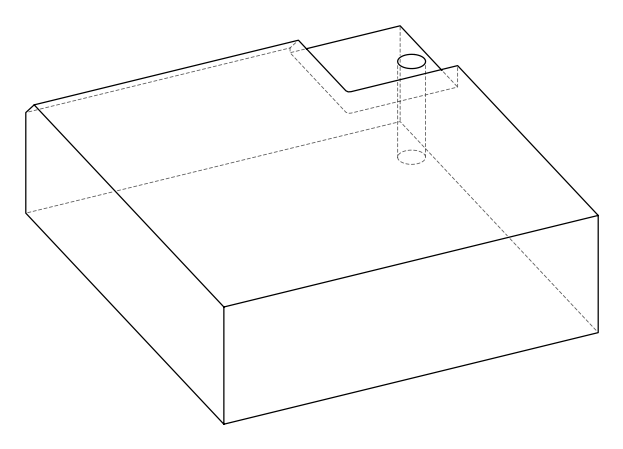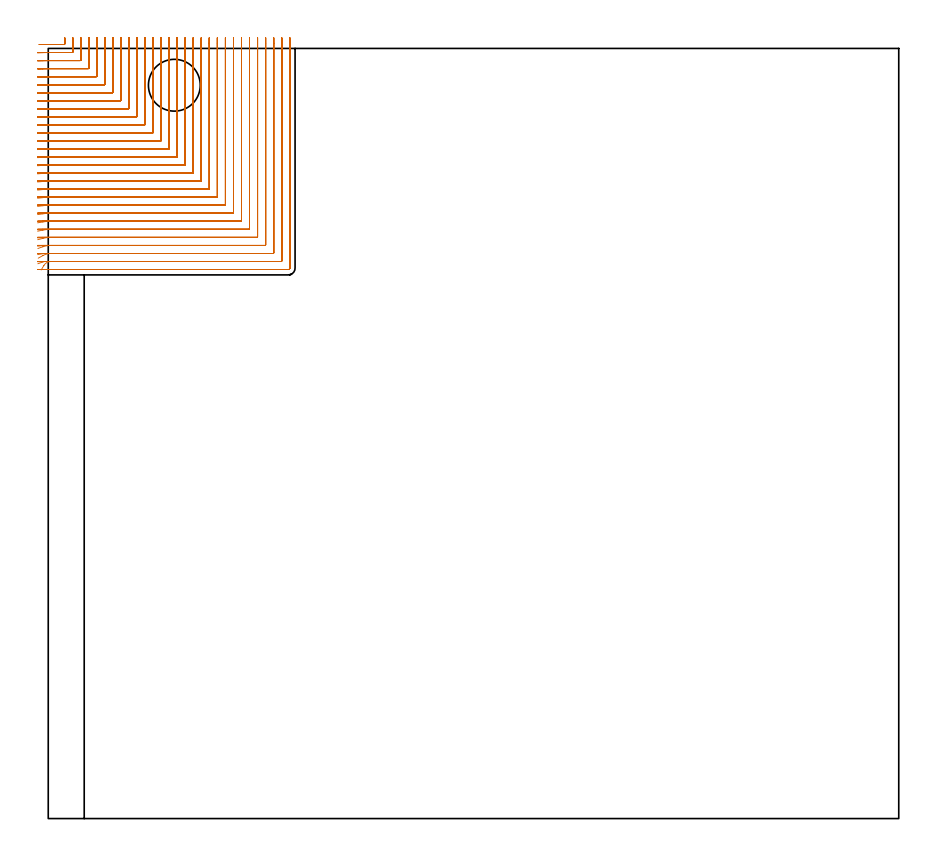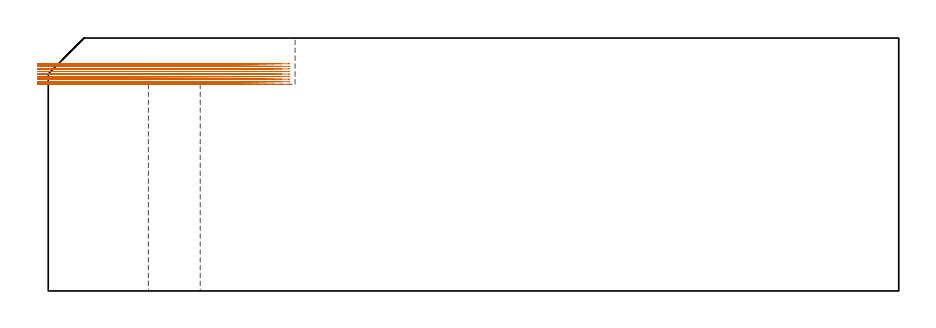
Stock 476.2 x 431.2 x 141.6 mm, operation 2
(PLAN: 3 operations, 2 tool changes, 185.3 min)
(1 AREA_MILL | FG_CHAMFER_SURFACE | UGT0205_001 | 19.69 min | 63085 mm3)
(2 MILL_CORNER_NOTCH_RECTANGULAR | CORNER_NOTCH_RECTANGULAR | NXT0201_008 | Follow Part, ap 1.5, ae 75% | 165.08 min | 452195 mm3)
(3 INDEXABLE_INSERT_DRILL_THROUGH_HOLE_FROM_SOLID | STEP1HOLE | NXT0302_029 | 0.49 min | 76341 mm3)
(TOOL UGT0205_001 | Chamfer Mill 20 x 3 x 45 deg. | D20 FL50 Z2)
(TOOL NXT0201_008 | ENDMILL 6mm [2P460-0600-NA 1630] | D6 FL26 Z6)
(TOOL NXT0302_029 | Index. Insert Drill 29mm [880-D2900L32-05] | D29 PA176 FL145 Z2)
(OP 2 MILL_CORNER_NOTCH_RECTANGULAR, part 2 of 2)
G0 Z151.6
X-5.998 Y428.71
Z127.211
G1 X-3. Y428.819
G2 X1.433 Y428.9 R121.5 F500.
G1 X13.407
G3 X13.7 Y429.193 R0.3
G1 Y434.2
Y437.2 F250.
G0 Z151.6
X-5.998 Y424.202
Z127.211
G1 X-3. Y424.316
G2 X1.433 Y424.4 R117. F500.
G1 X17.907
G3 X18.2 Y424.693 R0.3
G1 Y434.2
Y437.2 F250.
G0 Z151.6
X-5.998 Y419.694
Z127.211
G1 X-3. Y419.813
G2 X1.433 Y419.9 R112.5 F500.
G1 X22.407
G3 X22.7 Y420.193 R0.3
G1 Y434.2
Y437.2 F250.
G0 Z151.6
X-5.997 Y415.186
Z127.211
G1 X-3. Y415.309
G2 X1.433 Y415.4 R108. F500.
G1 X26.907
G3 X27.2 Y415.693 R0.3
G1 Y434.2
Y437.2 F250.
G0 Z151.6
X-5.997 Y410.677
Z127.211
G1 X-3. Y410.805
G2 X1.433 Y410.9 R103.5 F500.
G1 X31.407
G3 X31.7 Y411.193 R0.3
G1 Y434.2
Y437.2 F250.
G0 Z151.6
X-5.997 Y406.166
Z127.211
G1 X-3. Y406.301
G2 X1.433 Y406.4 R99. F500.
G1 X35.906
G3 X36.2 Y406.694 R0.3
G1 Y434.2
Y437.2 F250.
G0 Z151.6
X-5.997 Y401.655
Z127.211
G1 X-3. Y401.796
G2 X1.433 Y401.9 R94.5 F500.
G1 X40.406
G3 X40.7 Y402.194 R0.3
G1 Y434.2
Y437.2 F250.
G0 Z151.6
X-5.996 Y397.143
Z127.211
G1 X-3. Y397.291
G2 X1.433 Y397.4 R90. F500.
G1 X44.906
G3 X45.2 Y397.694 R0.3
G1 Y434.2
Y437.2 F250.
G0 Z151.6
X-5.996 Y392.629
Z127.211
G1 X-3. Y392.785
G2 X1.433 Y392.9 R85.5 F500.
G1 X49.406
G3 X49.7 Y393.194 R0.3
G1 Y434.2
Y437.2 F250.
G0 Z151.6
X-5.996 Y388.114
Z127.211
G1 X-3. Y388.279
G2 X1.433 Y388.4 R81. F500.
G1 X53.906
G3 X54.2 Y388.694 R0.3
G1 Y434.2
Y437.2 F250.
G0 Z151.6
X-5.995 Y383.598
Z127.211
G1 X-3. Y383.771
G2 X1.433 Y383.9 R76.5 F500.
G1 X58.406
G3 X58.7 Y384.194 R0.3
G1 Y434.2
Y437.2 F250.
G0 Z151.6
X-5.994 Y379.079
Z127.211
G1 X-3. Y379.263
G2 X1.433 Y379.4 R72. F500.
G1 X62.905
G3 X63.2 Y379.695 R0.3
G1 Y434.2
Y437.2 F250.
G0 Z151.6
X-5.994 Y374.557
Z127.211
G1 X-3. Y374.754
G2 X1.433 Y374.9 R67.5 F500.
G1 X67.405
G3 X67.7 Y375.195 R0.3
G1 Y434.2
Y437.2 F250.
G0 Z151.6
X-5.993 Y370.033
Z127.211
G1 X-3. Y370.244
G2 X1.433 Y370.4 R63. F500.
G1 X71.905
G3 X72.2 Y370.695 R0.3
G1 Y434.2
Y437.2 F250.
G0 Z151.6
X-5.991 Y365.504
Z127.211
G1 X-3. Y365.732
G2 X1.433 Y365.9 R58.5 F500.
G1 X76.405
G3 X76.7 Y366.195 R0.3
G1 Y434.2
Y437.2 F250.
G0 Z151.6
X-5.99 Y360.971
Z127.211
G1 X-3. Y361.218
G2 X1.433 Y361.4 R54. F500.
G1 X80.905
G3 X81.2 Y361.695 R0.3
G1 Y434.2
Y437.2 F250.
G0 Z151.6
X-5.988 Y356.432
Z127.211
G1 X-3. Y356.701
G2 X1.433 Y356.9 R49.5 F500.
G1 X85.404
G3 X85.7 Y357.196 R0.3
G1 Y434.2
Y437.2 F250.
G0 Z151.6
X-5.985 Y351.886
Z127.211
G1 X-3. Y352.181
G2 X1.433 Y352.4 R45. F500.
G1 X89.904
G3 X90.2 Y352.696 R0.3
G1 Y434.2
Y437.2 F250.
G0 Z151.6
X-5.982 Y347.328
Z127.211
G1 X-3. Y347.657
G2 X1.433 Y347.9 R40.5 F500.
G1 X94.404
G3 X94.7 Y348.196 R0.3
G1 Y434.2
Y437.2 F250.
G0 Z151.6
X-5.977 Y342.757
Z127.211
G1 X-3. Y343.126
G2 X1.433 Y343.4 R36. F500.
G1 X98.904
G3 X99.2 Y343.696 R0.3
G1 Y434.2
Y437.2 F250.
G0 Z151.6
X-5.97 Y338.164
Z127.211
G1 X-3. Y338.586
G2 X1.433 Y338.9 R31.5 F500.
G1 X103.404
G3 X103.7 Y339.196 R0.3
G1 Y434.2
Y437.2 F250.
G0 Z151.6
X-5.959 Y333.541
Z127.211
G1 X-3. Y334.034
G2 X1.433 Y334.4 R27. F500.
G1 X107.904
G3 X108.2 Y334.696 R0.3
G1 Y434.2
Y437.2 F250.
G0 Z151.6
X-5.941 Y328.868
Z127.211
G1 X-3. Y329.459
G2 X1.433 Y329.9 R22.5 F500.
G1 X112.403
G3 X112.7 Y330.197 R0.3
G1 Y434.2
Y437.2 F250.
G0 Z151.6
X-5.908 Y324.107
Z127.211
G1 X-3. Y324.846
G2 X1.433 Y325.4 R18. F500.
G1 X116.903
G3 X117.2 Y325.697 R0.3
G1 Y434.2
Y437.2 F250.
G0 Z151.6
X-5.834 Y319.166
Z127.211
G1 X-3. Y320.151
G2 X1.433 Y320.9 R13.5 F500.
G1 X121.403
G3 X121.7 Y321.197 R0.3
G1 Y434.2
Y437.2 F250.
G0 Z151.6
X-5.611 Y313.755
Z127.211
G1 X-3. Y315.232
G2 X1.433 Y316.4 R9. F500.
G1 X125.903
G3 X126.2 Y316.697 R0.3
G1 Y434.2
Y437.2 F250.
G0 Z151.6
X-3.969 Y307.147
Z127.211
G1 X-2.423 Y309.719
G2 X1.433 Y311.9 R4.5 F500.
G1 X130.403
G3 X130.7 Y312.197 R0.3
G1 Y434.2
Y437.2 F250.
G0 Z151.6
X-1.567 Y307.4
Z127.211
G1 X1.433
X134.5 F500.
G3 X135.2 Y308.1 R0.7
G1 Y434.2
Y437.2 F250.
G0 Z151.6
X-5.041 Y433.386
Z125.772
G1 X-2.041 Y433.399
G2 X-1.498 Y433.4 R126. F500.
G1 X8.908
G3 X9.2 Y433.692 R0.3
G2 X9.199 Y434.2 R126.
G1 Y437.2 F250.
G0 Z151.6
X-6. Y428.854
Z125.772
G1 X-3. Y428.891
G2 X-1.498 Y428.9 R121.5 F500.
G1 X13.407
G3 X13.7 Y429.193 R0.3
G1 Y434.2
Y437.2 F250.
G0 Z151.6
X-6. Y424.352
Z125.772
G1 X-3. Y424.39
G2 X-1.498 Y424.4 R117. F500.
G1 X17.907
G3 X18.2 Y424.693 R0.3
G1 Y434.2
Y437.2 F250.
G0 Z151.6
X-6. Y419.85
Z125.772
G1 X-3. Y419.89
G2 X-1.498 Y419.9 R112.5 F500.
G1 X22.407
G3 X22.7 Y420.193 R0.3
G1 Y434.2
Y437.2 F250.
G0 Z151.6
X-6. Y415.348
Z125.772
G1 X-3. Y415.39
G2 X-1.498 Y415.4 R108. F500.
G1 X26.907
G3 X27.2 Y415.693 R0.3
G1 Y434.2
Y437.2 F250.
G0 Z151.6
X-6. Y410.846
Z125.772
G1 X-3. Y410.889
G2 X-1.498 Y410.9 R103.5 F500.
G1 X31.407
G3 X31.7 Y411.193 R0.3
G1 Y434.2
Y437.2 F250.
G0 Z151.6
X-6. Y406.343
Z125.772
G1 X-3. Y406.389
G2 X-1.498 Y406.4 R99. F500.
G1 X35.907
G3 X36.2 Y406.693 R0.3
G1 Y434.2
Y437.2 F250.
G0 Z151.6
X-6. Y401.84
Z125.772
G1 X-3. Y401.888
G2 X-1.498 Y401.9 R94.5 F500.
G1 X40.406
G3 X40.7 Y402.194 R0.3
G1 Y434.2
Y437.2 F250.
G0 Z151.6
X-6. Y397.337
Z125.772
G1 X-3. Y397.387
G2 X-1.498 Y397.4 R90. F500.
G1 X44.906
G3 X45.2 Y397.694 R0.3
G1 Y434.2
Y437.2 F250.
G0 Z151.6
X-6. Y392.834
Z125.772
G1 X-3. Y392.887
G2 X-1.498 Y392.9 R85.5 F500.
G1 X49.406
G3 X49.7 Y393.194 R0.3
G1 Y434.2
Y437.2 F250.
G0 Z151.6
X-5.999 Y388.33
Z125.772
G1 X-3. Y388.386
G2 X-1.498 Y388.4 R81. F500.
G1 X53.906
G3 X54.2 Y388.694 R0.3
G1 Y434.2
Y437.2 F250.
G0 Z151.6
X-5.999 Y383.826
Z125.772
G1 X-3. Y383.885
G2 X-1.498 Y383.9 R76.5 F500.
G1 X58.406
G3 X58.7 Y384.194 R0.3
G1 Y434.2
Y437.2 F250.
G0 Z151.6
X-5.999 Y379.322
Z125.772
G1 X-3. Y379.384
G2 X-1.498 Y379.4 R72. F500.
G1 X62.905
G3 X63.2 Y379.695 R0.3
G1 Y434.2
Y437.2 F250.
G0 Z151.6
X-5.999 Y374.817
Z125.772
G1 X-3. Y374.883
G2 X-1.498 Y374.9 R67.5 F500.
G1 X67.405
G3 X67.7 Y375.195 R0.3
G1 Y434.2
Y437.2 F250.
G0 Z151.6
X-5.999 Y370.311
Z125.772
G1 X-3. Y370.382
G2 X-1.498 Y370.4 R63. F500.
G1 X71.905
G3 X72.2 Y370.695 R0.3
G1 Y434.2
Y437.2 F250.
G0 Z151.6
X-5.999 Y365.804
Z125.772
G1 X-3. Y365.881
G2 X-1.498 Y365.9 R58.5 F500.
G1 X76.405
G3 X76.7 Y366.195 R0.3
G1 Y434.2
Y437.2 F250.
G0 Z151.6
X-5.999 Y361.296
Z125.772
G1 X-3. Y361.379
G2 X-1.498 Y361.4 R54. F500.
G1 X80.905
G3 X81.2 Y361.695 R0.3
G1 Y434.2
Y437.2 F250.
G0 Z151.6
X-5.999 Y356.786
Z125.772
G1 X-3. Y356.877
G2 X-1.498 Y356.9 R49.5 F500.
G1 X85.404
G3 X85.7 Y357.196 R0.3
G1 Y434.2
Y437.2 F250.
G0 Z151.6
X-5.998 Y352.275
Z125.772
G1 X-3. Y352.375
G2 X-1.498 Y352.4 R45. F500.
G1 X89.904
G3 X90.2 Y352.696 R0.3
G1 Y434.2
Y437.2 F250.
G0 Z151.6
X-5.998 Y347.761
Z125.772
G1 X-3. Y347.872
G2 X-1.498 Y347.9 R40.5 F500.
G1 X94.404
G3 X94.7 Y348.196 R0.3
G1 Y434.2
Y437.2 F250.
G0 Z151.6
X-5.997 Y343.244
Z125.772
G1 X-3. Y343.369
G2 X-1.498 Y343.4 R36. F500.
G1 X98.904
G3 X99.2 Y343.696 R0.3
G1 Y434.2
Y437.2 F250.
G0 Z151.6
X-5.997 Y338.721
Z125.772
G1 X-3. Y338.864
G2 X-1.498 Y338.9 R31.5 F500.
G1 X103.404
G3 X103.7 Y339.196 R0.3
G1 Y434.2
Y437.2 F250.
G0 Z151.6
X-5.995 Y334.191
Z125.772
G1 X-3. Y334.358
G2 X-1.498 Y334.4 R27. F500.
G1 X107.904
G3 X108.2 Y334.696 R0.3
G1 Y434.2
Y437.2 F250.
G0 Z151.6
X-5.993 Y329.65
Z125.772
G1 X-3. Y329.85
G2 X-1.498 Y329.9 R22.5 F500.
G1 X112.403
G3 X112.7 Y330.197 R0.3
G1 Y434.2
Y437.2 F250.
G0 Z151.6
X-5.99 Y325.087
Z125.772
G1 X-3. Y325.337
G2 X-1.498 Y325.4 R18. F500.
G1 X116.903
G3 X117.2 Y325.697 R0.3
G1 Y434.2
Y437.2 F250.
G0 Z151.6
X-5.981 Y320.482
Z125.772
G1 X-3. Y320.816
G2 X-1.498 Y320.9 R13.5 F500.
G1 X121.403
G3 X121.7 Y321.197 R0.3
G1 Y434.2
Y437.2 F250.
G0 Z151.6
X-5.958 Y315.773
Z125.772
G1 X-3. Y316.274
G2 X-1.498 Y316.4 R9. F500.
G1 X125.903
G3 X126.2 Y316.697 R0.3
G1 Y434.2
Y437.2 F250.
G0 Z151.6
X-5.828 Y310.641
Z125.772
G1 X-3. Y311.642
G2 X-1.498 Y311.9 R4.5 F500.
G1 X130.403
G3 X130.7 Y312.197 R0.3
G1 Y434.2
Y437.2 F250.
G0 Z151.6
X-4.498 Y307.4
Z125.772
G1 X-1.498
X134.5 F500.
G3 X135.2 Y308.1 R0.7
G1 Y434.2
Y437.2 F250.
G0 Z151.6
X-5.04 Y433.4
Z124.333
G1 X-2.04
X8.908 F500.
G3 X9.2 Y433.692 R0.3
G2 X9.199 Y434.2 R126.
G1 Y437.2 F250.
G0 Z151.6
X-6. Y428.895
Z124.333
G1 X-3. Y428.9
X-2.804 F500.
X13.407
G3 X13.7 Y429.193 R0.3
G1 Y434.2
Y437.2 F250.
G0 Z151.6
X-6. Y424.395
Z124.333
G1 X-3. Y424.4
X-2.804 F500.
X17.907
G3 X18.2 Y424.693 R0.3
G1 Y434.2
Y437.2 F250.
G0 Z151.6
X-6. Y419.895
Z124.333
G1 X-3. Y419.9
X-2.804 F500.
X22.407
G3 X22.7 Y420.193 R0.3
G1 Y434.2
Y437.2 F250.
G0 Z151.6
X-6. Y415.394
Z124.333
G1 X-3. Y415.4
X-2.804 F500.
X26.907
G3 X27.2 Y415.693 R0.3
G1 Y434.2
Y437.2 F250.
G0 Z151.6
X-6. Y410.894
Z124.333
G1 X-3. Y410.9
X-2.804 F500.
X31.407
G3 X31.7 Y411.193 R0.3
G1 Y434.2
Y437.2 F250.
G0 Z151.6
X-6. Y406.394
Z124.333
G1 X-3. Y406.4
X-2.804 F500.
X35.907
G3 X36.2 Y406.693 R0.3
G1 Y434.2
Y437.2 F250.
G0 Z151.6
X-6. Y401.894
Z124.333
G1 X-3. Y401.9
X-2.804 F500.
X40.406
G3 X40.7 Y402.194 R0.3
G1 Y434.2
Y437.2 F250.
G0 Z151.6
X-6. Y397.393
Z124.333
G1 X-3. Y397.4
X-2.804 F500.
X44.906
G3 X45.2 Y397.694 R0.3
G1 Y434.2
Y437.2 F250.
G0 Z151.6
X-6. Y392.893
Z124.333
G1 X-3. Y392.9
X-2.804 F500.
X49.406
G3 X49.7 Y393.194 R0.3
G1 Y434.2
Y437.2 F250.
G0 Z151.6
X-6. Y388.393
Z124.333
G1 X-3. Y388.4
X-2.804 F500.
X53.906
G3 X54.2 Y388.694 R0.3
G1 Y434.2
Y437.2 F250.
G0 Z151.6
X-6. Y383.892
Z124.333
G1 X-3. Y383.9
X-2.804 F500.
X58.406
G3 X58.7 Y384.194 R0.3
G1 Y434.2
Y437.2 F250.
G0 Z151.6
X-6. Y379.392
Z124.333
G1 X-3. Y379.4
X-2.804 F500.
X62.905
G3 X63.2 Y379.695 R0.3
G1 Y434.2
Y437.2 F250.
G0 Z151.6
X-6. Y374.891
Z124.333
G1 X-3. Y374.9
X-2.804 F500.
X67.405
G3 X67.7 Y375.195 R0.3
G1 Y434.2
Y437.2 F250.
G0 Z151.6
X-6. Y370.39
Z124.333
G1 X-3. Y370.4
X-2.804 F500.
X71.905
G3 X72.2 Y370.695 R0.3
G1 Y434.2
Y437.2 F250.
G0 Z151.6
X-6. Y365.89
Z124.333
G1 X-3. Y365.9
X-2.804 F500.
X76.405
G3 X76.7 Y366.195 R0.3
G1 Y434.2
Y437.2 F250.
G0 Z151.6
X-6. Y361.389
Z124.333
G1 X-3. Y361.4
X-2.804 F500.
X80.905
G3 X81.2 Y361.695 R0.3
G1 Y434.2
Y437.2 F250.
G0 Z151.6
X-6. Y356.888
Z124.333
G1 X-3. Y356.9
X-2.804 F500.
X85.405
G3 X85.7 Y357.196 R0.3
G1 Y434.2
Y437.2 F250.
G0 Z151.6
X-6. Y352.387
Z124.333
G1 X-3. Y352.4
X-2.804 F500.
X89.904
G3 X90.2 Y352.696 R0.3
G1 Y434.2
Y437.2 F250.
G0 Z151.6
X-6. Y347.885
Z124.333
G1 X-3. Y347.9
X-2.804 F500.
X94.404
G3 X94.7 Y348.196 R0.3
G1 Y434.2
Y437.2 F250.
G0 Z151.6
X-6. Y343.383
Z124.333
G1 X-3. Y343.399
X-2.804 Y343.4 F500.
X98.904
G3 X99.2 Y343.696 R0.3
G1 Y434.2
Y437.2 F250.
G0 Z151.6
X-6. Y338.881
Z124.333
G1 X-3. Y338.899
X-2.804 Y338.9 F500.
X103.404
G3 X103.7 Y339.196 R0.3
G1 Y434.2
Y437.2 F250.
G0 Z151.6
X-6. Y334.378
Z124.333
G1 X-3. Y334.399
X-2.804 Y334.4 F500.
X107.904
G3 X108.2 Y334.696 R0.3
G1 Y434.2
Y437.2 F250.
G0 Z151.6
X-6. Y329.873
Z124.333
G1 X-3. Y329.899
X-2.804 Y329.9 F500.
X112.403
G3 X112.7 Y330.197 R0.3
G1 Y434.2
Y437.2 F250.
G0 Z151.6
X-6. Y325.366
Z124.333
G1 X-3. Y325.399
X-2.804 Y325.4 F500.
X116.903
G3 X117.2 Y325.697 R0.3
G1 Y434.2
Y437.2 F250.
G0 Z151.6
X-6. Y320.855
Z124.333
G1 X-3. Y320.899
X-2.804 Y320.9 F500.
X121.403
G3 X121.7 Y321.197 R0.3
G1 Y434.2
Y437.2 F250.
G0 Z151.6
X-5.999 Y316.333
Z124.333
G1 X-3. Y316.398
X-2.804 Y316.4 F500.
X125.903
G3 X126.2 Y316.697 R0.3
G1 Y434.2
Y437.2 F250.
G0 Z151.6
X-5.997 Y311.765
Z124.333
G1 X-3. Y311.896
X-2.804 Y311.9 F500.
X130.403
G3 X130.7 Y312.197 R0.3
G1 Y434.2
Y437.2 F250.
G0 Z151.6
X-5.804 Y307.4
Z124.333
G1 X-2.804
X134.5 F500.
G3 X135.2 Y308.1 R0.7
G1 Y434.2
Y437.2 F250.
G0 Z151.6
X-5.04 Y433.4
Z122.894
G1 X-2.04
X8.908 F500.
G3 X9.2 Y433.692 R0.3
G2 X9.199 Y434.2 R126.
G1 Y437.2 F250.
G0 Z151.6
X-6. Y428.9
Z122.894
G1 X-3.
X13.408 F500.
G3 X13.7 Y429.193 R0.3
G1 Y434.2
Y437.2 F250.
G0 Z151.6
X-6. Y424.4
Z122.894
G1 X-3.
X17.907 F500.
G3 X18.2 Y424.693 R0.3
G1 Y434.2
Y437.2 F250.
G0 Z151.6
X-6. Y419.9
Z122.894
G1 X-3.
X22.407 F500.
G3 X22.7 Y420.193 R0.3
G1 Y434.2
Y437.2 F250.
G0 Z151.6
X-6. Y415.4
Z122.894
G1 X-3.
X26.907 F500.
G3 X27.2 Y415.693 R0.3
G1 Y434.2
Y437.2 F250.
G0 Z151.6
X-6. Y410.9
Z122.894
G1 X-3.
X31.407 F500.
G3 X31.7 Y411.193 R0.3
G1 Y434.2
Y437.2 F250.
G0 Z151.6
X-6. Y406.4
Z122.894
G1 X-3.
X35.907 F500.
G3 X36.2 Y406.693 R0.3
G1 Y434.2
Y437.2 F250.
G0 Z151.6
X-6. Y401.9
Z122.894
G1 X-3.
X40.406 F500.
G3 X40.7 Y402.194 R0.3
G1 Y434.2
Y437.2 F250.
G0 Z151.6
X-6. Y397.4
Z122.894
G1 X-3.
X44.906 F500.
G3 X45.2 Y397.694 R0.3
G1 Y434.2
Y437.2 F250.
G0 Z151.6
X-6. Y392.9
Z122.894
G1 X-3.
X49.406 F500.
G3 X49.7 Y393.194 R0.3
G1 Y434.2
Y437.2 F250.
G0 Z151.6
X-6. Y388.4
Z122.894
G1 X-3.
X53.906 F500.
G3 X54.2 Y388.694 R0.3
G1 Y434.2
Y437.2 F250.
G0 Z151.6
X-6. Y383.9
Z122.894
G1 X-3.
X58.406 F500.
G3 X58.7 Y384.194 R0.3
G1 Y434.2
Y437.2 F250.
G0 Z151.6
X-6. Y379.4
Z122.894
G1 X-3.
X62.905 F500.
G3 X63.2 Y379.695 R0.3
G1 Y434.2
Y437.2 F250.
G0 Z151.6
X-6. Y374.9
Z122.894
G1 X-3.
X67.405 F500.
G3 X67.7 Y375.195 R0.3
G1 Y434.2
Y437.2 F250.
G0 Z151.6
X-6. Y370.4
Z122.894
G1 X-3.
X71.905 F500.
G3 X72.2 Y370.695 R0.3
G1 Y434.2
Y437.2 F250.
G0 Z151.6
X-6. Y365.9
Z122.894
G1 X-3.
X76.405 F500.
G3 X76.7 Y366.195 R0.3
G1 Y434.2
Y437.2 F250.
G0 Z151.6
X-6. Y361.4
Z122.894
G1 X-3.
X80.905 F500.
G3 X81.2 Y361.695 R0.3
G1 Y434.2
Y437.2 F250.
G0 Z151.6
X-6. Y356.9
Z122.894
G1 X-3.
X85.404 F500.
G3 X85.7 Y357.195 R0.3
G1 Y434.2
Y437.2 F250.
G0 Z151.6
X-6. Y352.4
Z122.894
G1 X-3.
X89.904 F500.
G3 X90.2 Y352.696 R0.3
G1 Y434.2
Y437.2 F250.
G0 Z151.6
X-6. Y347.9
Z122.894
G1 X-3.
X94.404 F500.
G3 X94.7 Y348.196 R0.3
G1 Y434.2
Y437.2 F250.
G0 Z151.6
X-6. Y343.4
Z122.894
G1 X-3.
X98.904 F500.
G3 X99.2 Y343.696 R0.3
G1 Y434.2
Y437.2 F250.
G0 Z151.6
X-6. Y338.9
Z122.894
G1 X-3.
X103.404 F500.
G3 X103.7 Y339.196 R0.3
G1 Y434.2
Y437.2 F250.
G0 Z151.6
X-6. Y334.4
Z122.894
G1 X-3.
X107.904 F500.
G3 X108.2 Y334.696 R0.3
G1 Y434.2
Y437.2 F250.
G0 Z151.6
X-6. Y329.9
Z122.894
G1 X-3.
X112.403 F500.
G3 X112.7 Y330.197 R0.3
G1 Y434.2
Y437.2 F250.
G0 Z151.6
X-6. Y325.4
Z122.894
G1 X-3.
X116.903 F500.
G3 X117.2 Y325.697 R0.3
G1 Y434.2
Y437.2 F250.
G0 Z151.6
X-6. Y320.9
Z122.894
G1 X-3.
X121.403 F500.
G3 X121.7 Y321.197 R0.3
G1 Y434.2
Y437.2 F250.
G0 Z151.6
X-6. Y316.4
Z122.894
G1 X-3.
X125.903 F500.
G3 X126.2 Y316.697 R0.3
G1 Y434.2
Y437.2 F250.
G0 Z151.6
X-6. Y311.9
Z122.894
G1 X-3.
X130.403 F500.
G3 X130.7 Y312.197 R0.3
G1 Y434.2
Y437.2 F250.
G0 Z151.6
X-6. Y307.4
Z122.894
G1 X-3.
X134.5 F500.
G3 X135.2 Y308.1 R0.7
G1 Y434.2
Y437.2 F250.
G0 Z151.6
X-5.04 Y433.4
Z121.456
G1 X-2.04
X8.908 F500.
G3 X9.2 Y433.692 R0.3
G2 X9.199 Y434.2 R126.
G1 Y437.2 F250.
G0 Z151.6
X-6. Y428.9
Z121.456
G1 X-3.
X13.407 F500.
G3 X13.7 Y429.193 R0.3
G1 Y434.2
Y437.2 F250.
G0 Z151.6
X-6. Y424.4
Z121.456
G1 X-3.
X17.907 F500.
G3 X18.2 Y424.693 R0.3
G1 Y434.2
Y437.2 F250.
G0 Z151.6
X-6. Y419.9
Z121.456
G1 X-3.
X22.407 F500.
G3 X22.7 Y420.193 R0.3
G1 Y434.2
Y437.2 F250.
G0 Z151.6
X-6. Y415.4
Z121.456
G1 X-3.
X26.907 F500.
G3 X27.2 Y415.693 R0.3
G1 Y434.2
Y437.2 F250.
G0 Z151.6
X-6. Y410.9
Z121.456
G1 X-3.
X31.407 F500.
G3 X31.7 Y411.193 R0.3
G1 Y434.2
Y437.2 F250.
G0 Z151.6
X-6. Y406.4
Z121.456
G1 X-3.
X35.907 F500.
G3 X36.2 Y406.693 R0.3
G1 Y434.2
Y437.2 F250.
G0 Z151.6
X-6. Y401.9
Z121.456
G1 X-3.
X40.406 F500.
G3 X40.7 Y402.194 R0.3
G1 Y434.2
Y437.2 F250.
G0 Z151.6
X-6. Y397.4
Z121.456
G1 X-3.
X44.906 F500.
G3 X45.2 Y397.694 R0.3
G1 Y434.2
Y437.2 F250.
G0 Z151.6
X-6. Y392.9
Z121.456
G1 X-3.
X49.406 F500.
G3 X49.7 Y393.194 R0.3
G1 Y434.2
Y437.2 F250.
G0 Z151.6
X-6. Y388.4
Z121.456
G1 X-3.
X53.906 F500.
G3 X54.2 Y388.694 R0.3
G1 Y434.2
Y437.2 F250.
G0 Z151.6
X-6. Y383.9
Z121.456
G1 X-3.
X58.406 F500.
G3 X58.7 Y384.194 R0.3
G1 Y434.2
Y437.2 F250.
G0 Z151.6
X-6. Y379.4
Z121.456
G1 X-3.
X62.905 F500.
G3 X63.2 Y379.695 R0.3
G1 Y434.2
Y437.2 F250.
G0 Z151.6
X-6. Y374.9
Z121.456
G1 X-3.
X67.405 F500.
G3 X67.7 Y375.195 R0.3
G1 Y434.2
Y437.2 F250.
G0 Z151.6
X-6. Y370.4
Z121.456
G1 X-3.
X71.905 F500.
G3 X72.2 Y370.695 R0.3
G1 Y434.2
Y437.2 F250.
G0 Z151.6
X-6. Y365.9
Z121.456
G1 X-3.
X76.405 F500.
G3 X76.7 Y366.195 R0.3
G1 Y434.2
Y437.2 F250.
G0 Z151.6
X-6. Y361.4
Z121.456
G1 X-3.
X80.905 F500.
G3 X81.2 Y361.695 R0.3
G1 Y434.2
Y437.2 F250.
G0 Z151.6
X-6. Y356.9
Z121.456
G1 X-3.
X85.404 F500.
G3 X85.7 Y357.196 R0.3
G1 Y434.2
Y437.2 F250.
G0 Z151.6
X-6. Y352.4
Z121.456
G1 X-3.
X89.904 F500.
G3 X90.2 Y352.696 R0.3
G1 Y434.2
Y437.2 F250.
G0 Z151.6
X-6. Y347.9
Z121.456
G1 X-3.
X94.404 F500.
G3 X94.7 Y348.196 R0.3
G1 Y434.2
Y437.2 F250.
G0 Z151.6
X-6. Y343.4
Z121.456
G1 X-3.
X98.904 F500.
G3 X99.2 Y343.696 R0.3
G1 Y434.2
Y437.2 F250.
G0 Z151.6
X-6. Y338.9
Z121.456
G1 X-3.
X103.404 F500.
G3 X103.7 Y339.196 R0.3
G1 Y434.2
Y437.2 F250.
G0 Z151.6
X-6. Y334.4
Z121.456
G1 X-3.
X107.904 F500.
G3 X108.2 Y334.696 R0.3
G1 Y434.2
Y437.2 F250.
G0 Z151.6
X-6. Y329.9
Z121.456
G1 X-3.
X112.403 F500.
G3 X112.7 Y330.197 R0.3
G1 Y434.2
Y437.2 F250.
G0 Z151.6
X-6. Y325.4
Z121.456
G1 X-3.
X116.903 F500.
G3 X117.2 Y325.697 R0.3
G1 Y434.2
Y437.2 F250.
G0 Z151.6
X-6. Y320.9
Z121.456
G1 X-3.
X121.403 F500.
G3 X121.7 Y321.197 R0.3
G1 Y434.2
Y437.2 F250.
G0 Z151.6
X-6. Y316.4
Z121.456
G1 X-3.
X125.903 F500.
G3 X126.2 Y316.697 R0.3
G1 Y434.2
Y437.2 F250.
G0 Z151.6
X-6. Y311.9
Z121.456
G1 X-3.
X130.403 F500.
G3 X130.7 Y312.197 R0.3
G1 Y434.2
Y437.2 F250.
G0 Z151.6
X-6. Y307.4
Z121.456
G1 X-3.
X134.5 F500.
G3 X135.2 Y308.1 R0.7
G1 Y434.2
Y437.2 F250.
G0 Z151.6
X-5.04 Y433.4
Z120.017
G1 X-2.04
X8.908 F500.
G3 X9.2 Y433.692 R0.3
G2 X9.199 Y434.2 R126.
G1 Y437.2 F250.
G0 Z151.6
X-6. Y428.9
Z120.017
G1 X-3.
X13.407 F500.
G3 X13.7 Y429.193 R0.3
G1 Y434.2
Y437.2 F250.
G0 Z151.6
X-6. Y424.4
Z120.017
G1 X-3.
X17.907 F500.
G3 X18.2 Y424.693 R0.3
G1 Y434.2
Y437.2 F250.
G0 Z151.6
X-6. Y419.9
Z120.017
G1 X-3.
X22.407 F500.
G3 X22.7 Y420.193 R0.3
G1 Y434.2
Y437.2 F250.
G0 Z151.6
X-6. Y415.4
Z120.017
G1 X-3.
X26.907 F500.
G3 X27.2 Y415.693 R0.3
G1 Y434.2
Y437.2 F250.
G0 Z151.6
X-6. Y410.9
Z120.017
G1 X-3.
X31.407 F500.
G3 X31.7 Y411.193 R0.3
G1 Y434.2
Y437.2 F250.
G0 Z151.6
X-6. Y406.4
Z120.017
G1 X-3.
X35.907 F500.
G3 X36.2 Y406.693 R0.3
G1 Y434.2
Y437.2 F250.
G0 Z151.6
X-6. Y401.9
Z120.017
G1 X-3.
X40.406 F500.
G3 X40.7 Y402.194 R0.3
G1 Y434.2
Y437.2 F250.
G0 Z151.6
X-6. Y397.4
Z120.017
G1 X-3.
X44.906 F500.
G3 X45.2 Y397.694 R0.3
G1 Y434.2
Y437.2 F250.
G0 Z151.6
X-6. Y392.9
Z120.017
G1 X-3.
X49.406 F500.
G3 X49.7 Y393.194 R0.3
G1 Y434.2
Y437.2 F250.
G0 Z151.6
X-6. Y388.4
Z120.017
G1 X-3.
X53.906 F500.
G3 X54.2 Y388.694 R0.3
G1 Y434.2
Y437.2 F250.
G0 Z151.6
X-6. Y383.9
Z120.017
G1 X-3.
X58.406 F500.
G3 X58.7 Y384.194 R0.3
G1 Y434.2
Y437.2 F250.
G0 Z151.6
X-6. Y379.4
Z120.017
G1 X-3.
X62.905 F500.
G3 X63.2 Y379.695 R0.3
G1 Y434.2
Y437.2 F250.
G0 Z151.6
X-6. Y374.9
Z120.017
G1 X-3.
X67.405 F500.
G3 X67.7 Y375.195 R0.3
G1 Y434.2
Y437.2 F250.
G0 Z151.6
X-6. Y370.4
Z120.017
G1 X-3.
X71.905 F500.
G3 X72.2 Y370.695 R0.3
G1 Y434.2
Y437.2 F250.
G0 Z151.6
X-6. Y365.9
Z120.017
G1 X-3.
X76.405 F500.
G3 X76.7 Y366.195 R0.3
G1 Y434.2
Y437.2 F250.
G0 Z151.6
X-6. Y361.4
Z120.017
G1 X-3.
X80.905 F500.
G3 X81.2 Y361.695 R0.3
G1 Y434.2
Y437.2 F250.
G0 Z151.6
X-6. Y356.9
Z120.017
G1 X-3.
X85.404 F500.
G3 X85.7 Y357.196 R0.3
G1 Y434.2
Y437.2 F250.
G0 Z151.6
X-6. Y352.4
Z120.017
G1 X-3.
X89.904 F500.
G3 X90.2 Y352.696 R0.3
G1 Y434.2
Y437.2 F250.
G0 Z151.6
X-6. Y347.9
Z120.017
G1 X-3.
X94.404 F500.
G3 X94.7 Y348.196 R0.3
G1 Y434.2
Y437.2 F250.
G0 Z151.6
X-6. Y343.4
Z120.017
G1 X-3.
X98.904 F500.
G3 X99.2 Y343.696 R0.3
G1 Y434.2
Y437.2 F250.
G0 Z151.6
X-6. Y338.9
Z120.017
G1 X-3.
X103.404 F500.
G3 X103.7 Y339.196 R0.3
G1 Y434.2
Y437.2 F250.
G0 Z151.6
X-6. Y334.4
Z120.017
G1 X-3.
X107.904 F500.
G3 X108.2 Y334.696 R0.3
G1 Y434.2
Y437.2 F250.
G0 Z151.6
X-6. Y329.9
Z120.017
G1 X-3.
X112.403 F500.
G3 X112.7 Y330.197 R0.3
G1 Y434.2
Y437.2 F250.
G0 Z151.6
X-6. Y325.4
Z120.017
G1 X-3.
X116.903 F500.
G3 X117.2 Y325.697 R0.3
G1 Y434.2
Y437.2 F250.
G0 Z151.6
X-6. Y320.9
Z120.017
G1 X-3.
X121.403 F500.
G3 X121.7 Y321.197 R0.3
G1 Y434.2
Y437.2 F250.
G0 Z151.6
X-6. Y316.4
Z120.017
G1 X-3.
X125.903 F500.
G3 X126.2 Y316.697 R0.3
G1 Y434.2
Y437.2 F250.
G0 Z151.6
X-6. Y311.9
Z120.017
G1 X-3.
X130.403 F500.
G3 X130.7 Y312.197 R0.3
G1 Y434.2
Y437.2 F250.
G0 Z151.6
X-6. Y307.4
Z120.017
G1 X-3.
X134.5 F500.
G3 X135.2 Y308.1 R0.7
G1 Y434.2
Y437.2 F250.
G0 Z151.6
X-5.04 Y433.4
Z118.578
G1 X-2.04
X8.908 F500.
G3 X9.2 Y433.692 R0.3
G2 X9.199 Y434.2 R126.
G1 Y437.2 F250.
G0 Z151.6
X-6. Y428.9
Z118.578
G1 X-3.
X13.407 F500.
G3 X13.7 Y429.193 R0.3
G1 Y434.2
Y437.2 F250.
G0 Z151.6
X-6. Y424.4
Z118.578
G1 X-3.
X17.907 F500.
G3 X18.2 Y424.693 R0.3
G1 Y434.2
Y437.2 F250.
G0 Z151.6
X-6. Y419.9
Z118.578
G1 X-3.
X22.407 F500.
G3 X22.7 Y420.193 R0.3
G1 Y434.2
Y437.2 F250.
G0 Z151.6
X-6. Y415.4
Z118.578
G1 X-3.
X26.907 F500.
G3 X27.2 Y415.693 R0.3
G1 Y434.2
Y437.2 F250.
G0 Z151.6
X-6. Y410.9
Z118.578
G1 X-3.
X31.407 F500.
G3 X31.7 Y411.193 R0.3
G1 Y434.2
Y437.2 F250.
G0 Z151.6
X-6. Y406.4
Z118.578
G1 X-3.
X35.907 F500.
G3 X36.2 Y406.693 R0.3
G1 Y434.2
Y437.2 F250.
G0 Z151.6
X-6. Y401.9
Z118.578
G1 X-3.
X40.406 F500.
G3 X40.7 Y402.194 R0.3
G1 Y434.2
Y437.2 F250.
G0 Z151.6
X-6. Y397.4
Z118.578
G1 X-3.
X44.906 F500.
G3 X45.2 Y397.694 R0.3
G1 Y434.2
Y437.2 F250.
G0 Z151.6
X-6. Y392.9
Z118.578
G1 X-3.
X49.406 F500.
G3 X49.7 Y393.194 R0.3
G1 Y434.2
Y437.2 F250.
G0 Z151.6
X-6. Y388.4
Z118.578
G1 X-3.
X53.906 F500.
G3 X54.2 Y388.694 R0.3
G1 Y434.2
Y437.2 F250.
G0 Z151.6
X-6. Y383.9
Z118.578
G1 X-3.
X58.406 F500.
G3 X58.7 Y384.194 R0.3
G1 Y434.2
Y437.2 F250.
G0 Z151.6
X-6. Y379.4
Z118.578
G1 X-3.
X62.905 F500.
G3 X63.2 Y379.695 R0.3
G1 Y434.2
Y437.2 F250.
G0 Z151.6
X-6. Y374.9
Z118.578
G1 X-3.
X67.405 F500.
G3 X67.7 Y375.195 R0.3
G1 Y434.2
Y437.2 F250.
G0 Z151.6
X-6. Y370.4
Z118.578
G1 X-3.
X71.905 F500.
G3 X72.2 Y370.695 R0.3
G1 Y434.2
Y437.2 F250.
G0 Z151.6
X-6. Y365.9
Z118.578
G1 X-3.
X76.405 F500.
G3 X76.7 Y366.195 R0.3
G1 Y434.2
Y437.2 F250.
G0 Z151.6
X-6. Y361.4
Z118.578
G1 X-3.
X80.905 F500.
G3 X81.2 Y361.695 R0.3
G1 Y434.2
Y437.2 F250.
G0 Z151.6
X-6. Y356.9
Z118.578
G1 X-3.
X85.404 F500.
G3 X85.7 Y357.196 R0.3
G1 Y434.2
Y437.2 F250.
G0 Z151.6
X-6. Y352.4
Z118.578
G1 X-3.
X89.904 F500.
G3 X90.2 Y352.696 R0.3
G1 Y434.2
Y437.2 F250.
G0 Z151.6
X-6. Y347.9
Z118.578
G1 X-3.
X94.404 F500.
G3 X94.7 Y348.196 R0.3
G1 Y434.2
Y437.2 F250.
G0 Z151.6
X-6. Y343.4
Z118.578
G1 X-3.
X98.904 F500.
G3 X99.2 Y343.696 R0.3
G1 Y434.2
Y437.2 F250.
G0 Z151.6
X-6. Y338.9
Z118.578
G1 X-3.
X103.404 F500.
G3 X103.7 Y339.196 R0.3
G1 Y434.2
Y437.2 F250.
G0 Z151.6
X-6. Y334.4
Z118.578
G1 X-3.
X107.904 F500.
G3 X108.2 Y334.696 R0.3
G1 Y434.2
Y437.2 F250.
G0 Z151.6
X-6. Y329.9
Z118.578
G1 X-3.
X112.403 F500.
G3 X112.7 Y330.197 R0.3
G1 Y434.2
Y437.2 F250.
G0 Z151.6
X-6. Y325.4
Z118.578
G1 X-3.
X116.903 F500.
G3 X117.2 Y325.697 R0.3
G1 Y434.2
Y437.2 F250.
G0 Z151.6
X-6. Y320.9
Z118.578
G1 X-3.
X121.403 F500.
G3 X121.7 Y321.197 R0.3
G1 Y434.2
Y437.2 F250.
G0 Z151.6
X-6. Y316.4
Z118.578
G1 X-3.
X125.903 F500.
G3 X126.2 Y316.697 R0.3
G1 Y434.2
Y437.2 F250.
G0 Z151.6
X-6. Y311.9
Z118.578
G1 X-3.
X130.403 F500.
G3 X130.7 Y312.197 R0.3
G1 Y434.2
Y437.2 F250.
G0 Z151.6
X-6. Y307.4
Z118.578
G1 X-3.
X134.5 F500.
G3 X135.2 Y308.1 R0.7
G1 Y434.2
Y437.2 F250.
G0 Z151.6
X-5.04 Y433.4
Z117.139
G1 X-2.04
X8.908 F500.
G3 X9.2 Y433.692 R0.3
G2 X9.199 Y434.2 R126.
G1 Y437.2 F250.
G0 Z151.6
X-6. Y428.9
Z117.139
G1 X-3.
X13.407 F500.
G3 X13.7 Y429.193 R0.3
G1 Y434.2
Y437.2 F250.
G0 Z151.6
X-6. Y424.4
Z117.139
G1 X-3.
X17.907 F500.
G3 X18.2 Y424.693 R0.3
G1 Y434.2
Y437.2 F250.
G0 Z151.6
X-6. Y419.9
Z117.139
G1 X-3.
X22.407 F500.
G3 X22.7 Y420.193 R0.3
G1 Y434.2
Y437.2 F250.
G0 Z151.6
X-6. Y415.4
Z117.139
G1 X-3.
X26.907 F500.
G3 X27.2 Y415.693 R0.3
G1 Y434.2
Y437.2 F250.
G0 Z151.6
X-6. Y410.9
Z117.139
G1 X-3.
X31.407 F500.
G3 X31.7 Y411.193 R0.3
G1 Y434.2
Y437.2 F250.
G0 Z151.6
X-6. Y406.4
Z117.139
G1 X-3.
X35.907 F500.
G3 X36.2 Y406.693 R0.3
G1 Y434.2
Y437.2 F250.
G0 Z151.6
X-6. Y401.9
Z117.139
G1 X-3.
X40.406 F500.
G3 X40.7 Y402.194 R0.3
G1 Y434.2
Y437.2 F250.
G0 Z151.6
X-6. Y397.4
Z117.139
G1 X-3.
X44.906 F500.
G3 X45.2 Y397.694 R0.3
G1 Y434.2
Y437.2 F250.
G0 Z151.6
X-6. Y392.9
Z117.139
G1 X-3.
X49.406 F500.
G3 X49.7 Y393.194 R0.3
G1 Y434.2
Y437.2 F250.
G0 Z151.6
X-6. Y388.4
Z117.139
G1 X-3.
X53.906 F500.
G3 X54.2 Y388.694 R0.3
G1 Y434.2
Y437.2 F250.
G0 Z151.6
X-6. Y383.9
Z117.139
G1 X-3.
X58.406 F500.
G3 X58.7 Y384.194 R0.3
G1 Y434.2
Y437.2 F250.
G0 Z151.6
X-6. Y379.4
Z117.139
G1 X-3.
X62.905 F500.
G3 X63.2 Y379.695 R0.3
G1 Y434.2
Y437.2 F250.
G0 Z151.6
X-6. Y374.9
Z117.139
G1 X-3.
X67.405 F500.
G3 X67.7 Y375.195 R0.3
G1 Y434.2
Y437.2 F250.
G0 Z151.6
X-6. Y370.4
Z117.139
G1 X-3.
X71.905 F500.
G3 X72.2 Y370.695 R0.3
G1 Y434.2
Y437.2 F250.
G0 Z151.6
X-6. Y365.9
Z117.139
G1 X-3.
X76.405 F500.
G3 X76.7 Y366.195 R0.3
G1 Y434.2
Y437.2 F250.
G0 Z151.6
X-6. Y361.4
Z117.139
G1 X-3.
X80.905 F500.
G3 X81.2 Y361.695 R0.3
G1 Y434.2
Y437.2 F250.
G0 Z151.6
X-6. Y356.9
Z117.139
G1 X-3.
X85.404 F500.
G3 X85.7 Y357.196 R0.3
G1 Y434.2
Y437.2 F250.
G0 Z151.6
X-6. Y352.4
Z117.139
G1 X-3.
X89.904 F500.
G3 X90.2 Y352.696 R0.3
G1 Y434.2
Y437.2 F250.
G0 Z151.6
X-6. Y347.9
Z117.139
G1 X-3.
X94.404 F500.
G3 X94.7 Y348.196 R0.3
G1 Y434.2
Y437.2 F250.
G0 Z151.6
X-6. Y343.4
Z117.139
G1 X-3.
X98.904 F500.
G3 X99.2 Y343.696 R0.3
G1 Y434.2
Y437.2 F250.
G0 Z151.6
X-6. Y338.9
Z117.139
G1 X-3.
X103.404 F500.
G3 X103.7 Y339.196 R0.3
G1 Y434.2
Y437.2 F250.
G0 Z151.6
X-6. Y334.4
Z117.139
G1 X-3.
X107.904 F500.
G3 X108.2 Y334.696 R0.3
G1 Y434.2
Y437.2 F250.
G0 Z151.6
X-6. Y329.9
Z117.139
G1 X-3.
X112.403 F500.
G3 X112.7 Y330.197 R0.3
G1 Y434.2
Y437.2 F250.
G0 Z151.6
X-6. Y325.4
Z117.139
G1 X-3.
X116.903 F500.
G3 X117.2 Y325.697 R0.3
G1 Y434.2
Y437.2 F250.
G0 Z151.6
X-6. Y320.9
Z117.139
G1 X-3.
X121.403 F500.
G3 X121.7 Y321.197 R0.3
G1 Y434.2
Y437.2 F250.
G0 Z151.6
X-6. Y316.4
Z117.139
G1 X-3.
X125.903 F500.
G3 X126.2 Y316.697 R0.3
G1 Y434.2
Y437.2 F250.
G0 Z151.6
X-6. Y311.9
Z117.139
G1 X-3.
X130.403 F500.
G3 X130.7 Y312.197 R0.3
G1 Y434.2
Y437.2 F250.
G0 Z151.6
X-6. Y307.4
Z117.139
G1 X-3.
X134.5 F500.
G3 X135.2 Y308.1 R0.7
G1 Y434.2
Y437.2 F250.
G0 Z151.6
X-5.04 Y433.4
Z115.7
G1 X-2.04
X8.908 F500.
G3 X9.2 Y433.692 R0.3
G2 X9.199 Y434.2 R126.
G1 Y437.2 F250.
G0 Z151.6
X-6. Y428.9
Z115.7
G1 X-3.
X13.407 F500.
G3 X13.7 Y429.193 R0.3
G1 Y434.2
Y437.2 F250.
G0 Z151.6
X-6. Y424.4
Z115.7
G1 X-3.
X17.907 F500.
G3 X18.2 Y424.693 R0.3
G1 Y434.2
Y437.2 F250.
G0 Z151.6
X-6. Y419.9
Z115.7
G1 X-3.
X22.407 F500.
G3 X22.7 Y420.193 R0.3
G1 Y434.2
Y437.2 F250.
G0 Z151.6
X-6. Y415.4
Z115.7
G1 X-3.
X26.907 F500.
G3 X27.2 Y415.693 R0.3
G1 Y434.2
Y437.2 F250.
G0 Z151.6
X-6. Y410.9
Z115.7
G1 X-3.
X31.407 F500.
G3 X31.7 Y411.193 R0.3
G1 Y434.2
Y437.2 F250.
G0 Z151.6
X-6. Y406.4
Z115.7
G1 X-3.
X35.907 F500.
G3 X36.2 Y406.693 R0.3
G1 Y434.2
Y437.2 F250.
G0 Z151.6
X-6. Y401.9
Z115.7
G1 X-3.
X40.406 F500.
G3 X40.7 Y402.194 R0.3
G1 Y434.2
Y437.2 F250.
G0 Z151.6
X-6. Y397.4
Z115.7
G1 X-3.
X44.906 F500.
G3 X45.2 Y397.694 R0.3
G1 Y434.2
Y437.2 F250.
G0 Z151.6
X-6. Y392.9
Z115.7
G1 X-3.
X49.406 F500.
G3 X49.7 Y393.194 R0.3
G1 Y434.2
Y437.2 F250.
G0 Z151.6
X-6. Y388.4
Z115.7
G1 X-3.
X53.906 F500.
G3 X54.2 Y388.694 R0.3
G1 Y434.2
Y437.2 F250.
G0 Z151.6
X-6. Y383.9
Z115.7
G1 X-3.
X58.406 F500.
G3 X58.7 Y384.194 R0.3
G1 Y434.2
Y437.2 F250.
G0 Z151.6
X-6. Y379.4
Z115.7
G1 X-3.
X62.905 F500.
G3 X63.2 Y379.695 R0.3
G1 Y434.2
Y437.2 F250.
G0 Z151.6
X-6. Y374.9
Z115.7
G1 X-3.
X67.405 F500.
G3 X67.7 Y375.195 R0.3
G1 Y434.2
Y437.2 F250.
G0 Z151.6
X-6. Y370.4
Z115.7
G1 X-3.
X71.905 F500.
G3 X72.2 Y370.695 R0.3
G1 Y434.2
Y437.2 F250.
G0 Z151.6
X-6. Y365.9
Z115.7
G1 X-3.
X76.405 F500.
G3 X76.7 Y366.195 R0.3
G1 Y434.2
Y437.2 F250.
G0 Z151.6
X-6. Y361.4
Z115.7
G1 X-3.
X80.905 F500.
G3 X81.2 Y361.695 R0.3
G1 Y434.2
Y437.2 F250.
G0 Z151.6
X-6. Y356.9
Z115.7
G1 X-3.
X85.404 F500.
G3 X85.7 Y357.196 R0.3
G1 Y434.2
Y437.2 F250.
G0 Z151.6
X-6. Y352.4
Z115.7
G1 X-3.
X89.904 F500.
G3 X90.2 Y352.696 R0.3
G1 Y434.2
Y437.2 F250.
G0 Z151.6
X-6. Y347.9
Z115.7
G1 X-3.
X94.404 F500.
G3 X94.7 Y348.196 R0.3
G1 Y434.2
Y437.2 F250.
G0 Z151.6
X-6. Y343.4
Z115.7
G1 X-3.
X98.904 F500.
G3 X99.2 Y343.696 R0.3
G1 Y434.2
Y437.2 F250.
G0 Z151.6
X-6. Y338.9
Z115.7
G1 X-3.
X103.404 F500.
G3 X103.7 Y339.196 R0.3
G1 Y434.2
Y437.2 F250.
G0 Z151.6
X-6. Y334.4
Z115.7
G1 X-3.
X107.904 F500.
G3 X108.2 Y334.696 R0.3
G1 Y434.2
Y437.2 F250.
G0 Z151.6
X-6. Y329.9
Z115.7
G1 X-3.
X112.403 F500.
G3 X112.7 Y330.197 R0.3
G1 Y434.2
Y437.2 F250.
G0 Z151.6
X-6. Y325.4
Z115.7
G1 X-3.
X116.903 F500.
G3 X117.2 Y325.697 R0.3
G1 Y434.2
Y437.2 F250.
G0 Z151.6
X-6. Y320.9
Z115.7
G1 X-3.
X121.403 F500.
G3 X121.7 Y321.197 R0.3
G1 Y434.2
Y437.2 F250.
G0 Z151.6
X-6. Y316.4
Z115.7
G1 X-3.
X125.903 F500.
G3 X126.2 Y316.697 R0.3
G1 Y434.2
Y437.2 F250.
G0 Z151.6
X-6. Y311.9
Z115.7
G1 X-3.
X130.403 F500.
G3 X130.7 Y312.197 R0.3
G1 Y434.2
Y437.2 F250.
G0 Z151.6
X-6. Y307.4
Z115.7
G1 X-3.
X134.5 F500.
G3 X135.2 Y308.1 R0.7
G1 Y434.2
Y437.2 F250.
G0 Z151.6
M5
M2
